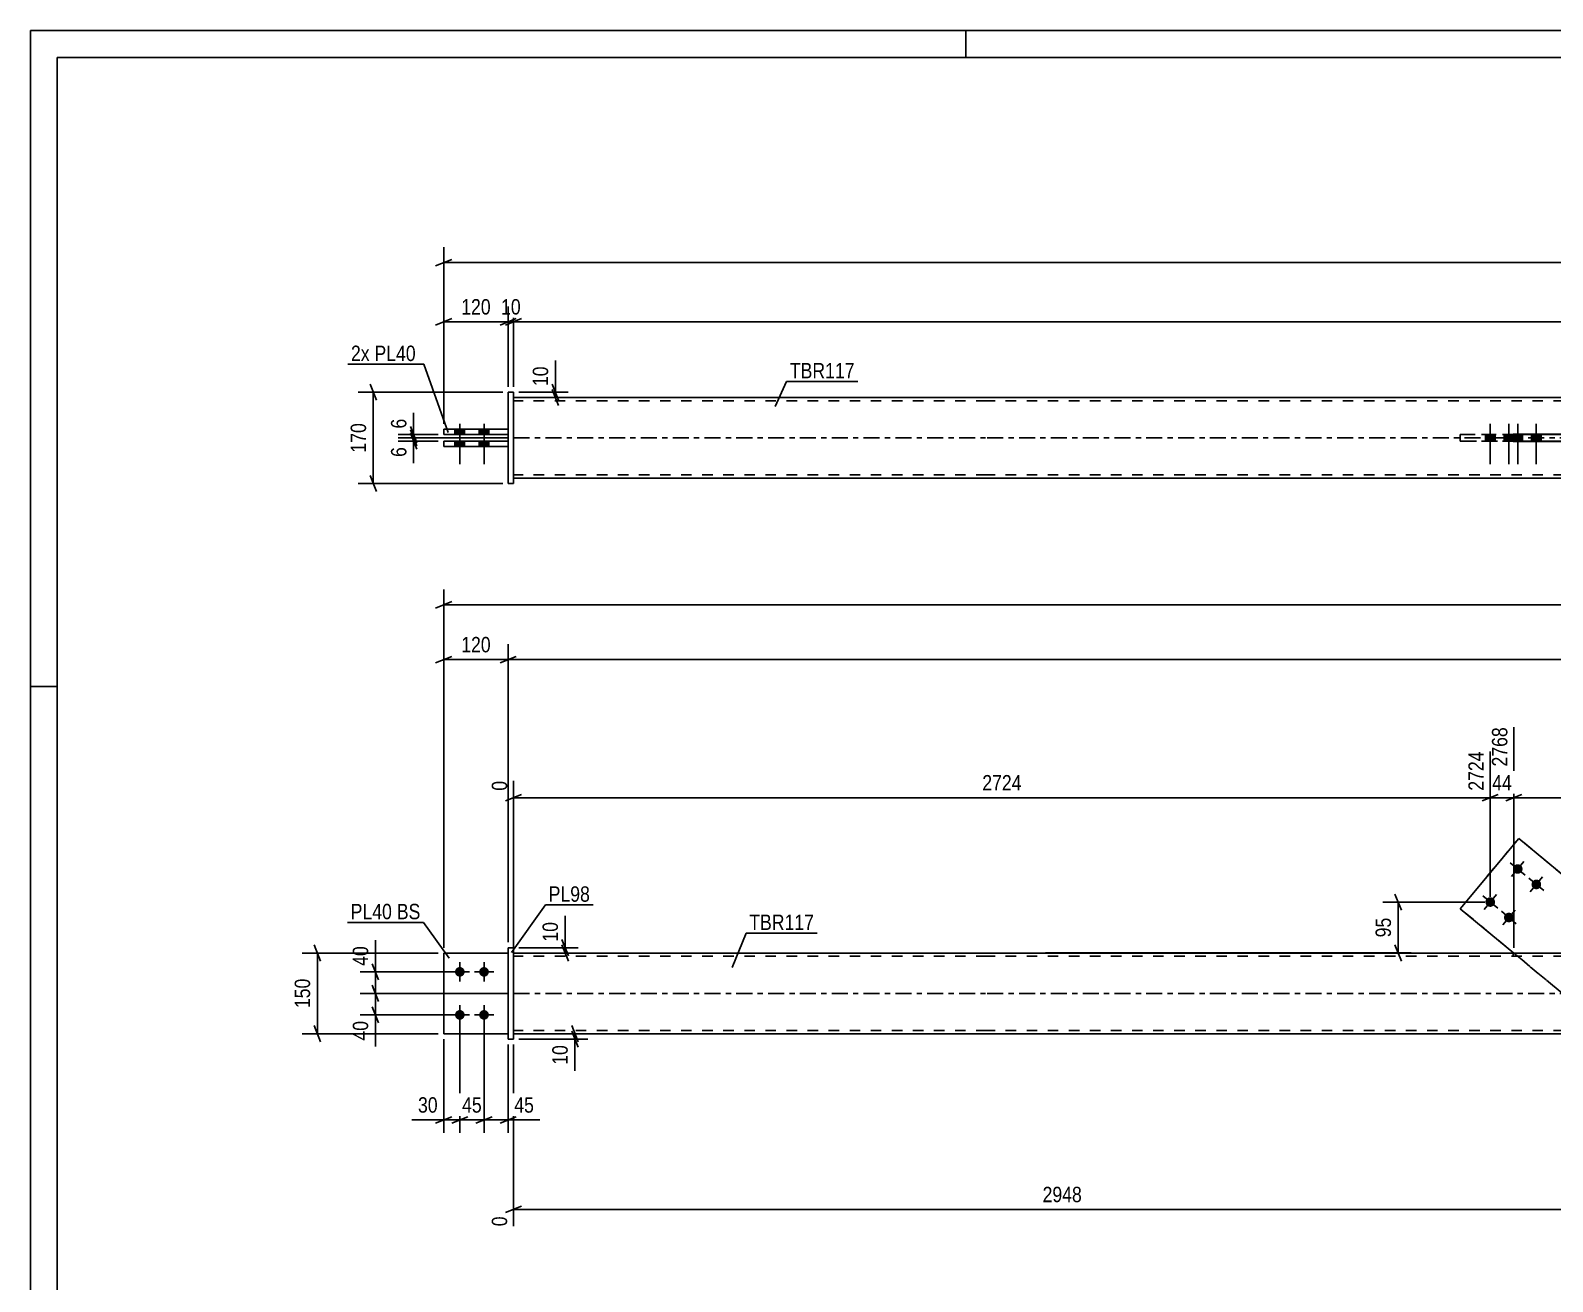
# Model space of a CAD drawing. Header units: millimetres. Extents: x 0 to 594, y 0 to 420.
# Drawn here: x 0 to 283.1, y 187.3 to 420 of the extents above; entities that cross this region are included whole.
import ezdxf

# ---------------------------------------------------------------- set-up
doc = ezdxf.new("R2010")
doc.units = ezdxf.units.MM
doc.linetypes.add('DXK_LINE_DOT2', pattern=[3.9198, 1.9599, -1.9599])
doc.linetypes.add('DXK_LINE_DOT3', pattern=[5.9187, 2.979, -0.9799, 0.9799, -0.9799])
doc.styles.add('Arial Narrow', font='ARIALN.TTF', dxfattribs={"height": 0.2})

# ---------------------------------------------------------------- blocks, each defined once
blk = doc.blocks.new('Unknown-580870927-1129')
at = {"color": 5, "linetype": 'Continuous'}
for p, q in [((594, 420), (0, 420)), ((0, 420), (0, 0)), ((174, 415), (174, 420)), ((589, 415), (5, 415)), ((5, 415), (5, 5)), ((5, 298), (0, 298))]:
    blk.add_line(p, q, dxfattribs=at)
blk = doc.blocks.new('Bolt-580870927-1681 - 1671')
at = {"linetype": 'Continuous'}
for points in [[(79.87, 244.02), (79.68, 244.04), (79.51, 244.1), (79.34, 244.19), (79.2, 244.32), (79.09, 244.47), (79.02, 244.64), (78.98, 244.82), (78.98, 245.01), (79.02, 245.2), (79.09, 245.37), (79.2, 245.52), (79.34, 245.65), (79.51, 245.74), (79.68, 245.8), (79.87, 245.82), (80.06, 245.8), (80.24, 245.74), (80.4, 245.65), (80.54, 245.52), (80.65, 245.37), (80.73, 245.2), (80.77, 245.01), (80.77, 244.82), (80.73, 244.64), (80.65, 244.47), (80.54, 244.32), (80.4, 244.19), (80.24, 244.1), (80.06, 244.04)], [(84.37, 244.02), (84.18, 244.04), (84.01, 244.1), (83.84, 244.19), (83.7, 244.32), (83.59, 244.47), (83.52, 244.64), (83.48, 244.82), (83.48, 245.01), (83.52, 245.2), (83.59, 245.37), (83.7, 245.52), (83.84, 245.65), (84.01, 245.74), (84.18, 245.8), (84.37, 245.82), (84.56, 245.8), (84.74, 245.74), (84.9, 245.65), (85.04, 245.52), (85.15, 245.37), (85.23, 245.2), (85.27, 245.01), (85.27, 244.82), (85.23, 244.64), (85.15, 244.47), (85.04, 244.32), (84.9, 244.19), (84.74, 244.1), (84.56, 244.04)], [(79.87, 236.02), (79.68, 236.04), (79.51, 236.1), (79.34, 236.19), (79.2, 236.32), (79.09, 236.47), (79.02, 236.64), (78.98, 236.82), (78.98, 237.01), (79.02, 237.2), (79.09, 237.37), (79.2, 237.52), (79.34, 237.65), (79.51, 237.74), (79.68, 237.8), (79.87, 237.82), (80.06, 237.8), (80.24, 237.74), (80.4, 237.65), (80.54, 237.52), (80.65, 237.37), (80.73, 237.2), (80.77, 237.01), (80.77, 236.82), (80.73, 236.64), (80.65, 236.47), (80.54, 236.32), (80.4, 236.19), (80.24, 236.1), (80.06, 236.04)], [(84.37, 236.02), (84.18, 236.04), (84.01, 236.1), (83.84, 236.19), (83.7, 236.32), (83.59, 236.47), (83.52, 236.64), (83.48, 236.82), (83.48, 237.01), (83.52, 237.2), (83.59, 237.37), (83.7, 237.52), (83.84, 237.65), (84.01, 237.74), (84.18, 237.8), (84.37, 237.82), (84.56, 237.8), (84.74, 237.74), (84.9, 237.65), (85.04, 237.52), (85.15, 237.37), (85.23, 237.2), (85.27, 237.01), (85.27, 236.82), (85.23, 236.64), (85.15, 236.47), (85.04, 236.32), (84.9, 236.19), (84.74, 236.1), (84.56, 236.04)]]:
    blk.add_hatch(color=1, dxfattribs=at).paths.add_polyline_path(points)
at = {"color": 1, "linetype": 'Continuous'}
for p, q in [((79.87, 243.12), (79.87, 246.72)), ((84.37, 243.12), (84.37, 246.72)), ((81.67, 244.92), (78.07, 244.92)), ((86.17, 244.92), (82.57, 244.92)), ((79.87, 235.12), (79.87, 238.72)), ((84.37, 235.12), (84.37, 238.72)), ((81.67, 236.92), (78.07, 236.92)), ((86.17, 236.92), (82.57, 236.92))]:
    blk.add_line(p, q, dxfattribs=at)
blk = doc.blocks.new('Part-580870927-1687 - 1671')
at = {"color": 2, "linetype": 'Continuous'}
for p, q in [((276.83, 269.75), (265.97, 256.67)), ((276.83, 269.75), (276.83, 269.75)), ((302.53, 248.42), (276.83, 269.75)), ((275.92, 248.42), (265.97, 256.67)), ((265.97, 256.67), (265.97, 256.67)), ((319.68, 212.08), (293.98, 233.42)), ((330.54, 225.16), (320.6, 233.42)), ((319.68, 212.08), (330.54, 225.16)), ((330.54, 225.16), (330.54, 225.16)), ((319.68, 212.08), (319.68, 212.08))]:
    blk.add_line(p, q, dxfattribs=at)
at = {"color": 7, "linetype": 'DXK_LINE_DOT2'}
for p, q in [((265.97, 256.67), (276.83, 269.75)), ((330.54, 225.16), (276.83, 269.75)), ((319.68, 212.08), (265.97, 256.67)), ((293.98, 233.42), (275.92, 248.42)), ((320.6, 233.42), (302.53, 248.42)), ((330.54, 225.16), (319.68, 212.08))]:
    blk.add_line(p, q, dxfattribs=at)
blk = doc.blocks.new('Bolt-580870927-1680 - 1671')
at = {"linetype": 'Continuous'}
for points in [[(277.22, 264.75), (277.36, 264.61), (277.46, 264.46), (277.52, 264.28), (277.55, 264.09), (277.54, 263.9), (277.49, 263.72), (277.4, 263.56), (277.28, 263.41), (277.13, 263.3), (276.96, 263.21), (276.78, 263.17), (276.59, 263.16), (276.41, 263.19), (276.23, 263.26), (276.07, 263.36), (275.94, 263.5), (275.84, 263.66), (275.78, 263.83), (275.75, 264.02), (275.76, 264.21), (275.81, 264.39), (275.9, 264.56), (276.02, 264.7), (276.17, 264.82), (276.34, 264.9), (276.52, 264.95), (276.71, 264.95), (276.89, 264.92), (277.07, 264.85)], [(280.69, 261.87), (280.82, 261.74), (280.92, 261.58), (280.98, 261.4), (281.01, 261.22), (281, 261.03), (280.95, 260.85), (280.86, 260.68), (280.74, 260.54), (280.59, 260.42), (280.42, 260.34), (280.24, 260.29), (280.05, 260.28), (279.87, 260.32), (279.69, 260.39), (279.54, 260.49), (279.41, 260.62), (279.3, 260.78), (279.24, 260.96), (279.21, 261.15), (279.22, 261.33), (279.28, 261.51), (279.36, 261.68), (279.48, 261.83), (279.63, 261.94), (279.8, 262.03), (279.98, 262.07), (280.17, 262.08), (280.36, 262.05), (280.53, 261.98)], [(272.11, 258.59), (272.25, 258.46), (272.35, 258.3), (272.41, 258.12), (272.44, 257.94), (272.43, 257.75), (272.38, 257.57), (272.29, 257.4), (272.17, 257.26), (272.02, 257.14), (271.85, 257.06), (271.67, 257.01), (271.48, 257), (271.3, 257.04), (271.12, 257.1), (270.96, 257.21), (270.83, 257.34), (270.73, 257.5), (270.67, 257.68), (270.64, 257.87), (270.65, 258.05), (270.7, 258.23), (270.79, 258.4), (270.91, 258.55), (271.06, 258.66), (271.23, 258.75), (271.41, 258.79), (271.6, 258.8), (271.78, 258.77), (271.96, 258.7)], [(275.58, 255.72), (275.71, 255.58), (275.81, 255.43), (275.87, 255.25), (275.9, 255.06), (275.89, 254.88), (275.84, 254.69), (275.75, 254.53), (275.63, 254.38), (275.48, 254.27), (275.31, 254.18), (275.13, 254.14), (274.94, 254.13), (274.76, 254.16), (274.58, 254.23), (274.43, 254.33), (274.29, 254.47), (274.19, 254.63), (274.13, 254.8), (274.1, 254.99), (274.11, 255.18), (274.16, 255.36), (274.25, 255.53), (274.37, 255.67), (274.52, 255.79), (274.69, 255.87), (274.87, 255.92), (275.06, 255.92), (275.24, 255.89), (275.42, 255.82)]]:
    blk.add_hatch(color=1, dxfattribs=at).paths.add_polyline_path(points)
at = {"color": 1, "linetype": 'Continuous'}
for p, q in [((275.26, 265.21), (278.03, 262.91)), ((277.8, 265.44), (275.5, 262.67)), ((278.73, 262.33), (281.5, 260.03)), ((281.26, 262.57), (278.96, 259.8)), ((270.15, 259.05), (272.92, 256.75)), ((272.69, 259.29), (270.39, 256.52)), ((273.62, 256.18), (276.39, 253.88)), ((276.15, 256.41), (273.85, 253.64))]:
    blk.add_line(p, q, dxfattribs=at)
blk = doc.blocks.new('Part-580870927-1692 - 1671')
at = {"color": 2, "linetype": 'Continuous'}
for p, q in [((88.87, 249.42), (89.87, 249.42)), ((88.87, 232.42), (88.87, 249.42)), ((89.87, 249.42), (89.87, 249.42)), ((89.87, 249.42), (89.87, 232.42)), ((88.87, 232.42), (89.87, 232.42))]:
    blk.add_line(p, q, dxfattribs=at)
at = {"color": 7, "linetype": 'DXK_LINE_DOT2'}
for p, q in [((88.87, 249.42), (89.87, 249.42)), ((89.87, 232.42), (88.87, 232.42)), ((88.87, 232.42), (88.87, 232.42)), ((89.87, 232.42), (89.87, 232.42))]:
    blk.add_line(p, q, dxfattribs=at)
blk = doc.blocks.new('Part-580870927-1697 - 1671')
at = {"color": 7, "linetype": 'DXK_LINE_DOT2'}
for p, q in [((76.87, 233.42), (76.87, 248.42)), ((76.87, 248.42), (88.87, 248.42)), ((88.87, 248.42), (76.87, 248.42)), ((88.87, 248.42), (88.87, 233.42)), ((76.87, 233.42), (76.87, 233.42)), ((76.87, 233.42), (88.87, 233.42)), ((76.87, 233.42), (88.87, 233.42)), ((88.87, 233.42), (88.87, 233.42))]:
    blk.add_line(p, q, dxfattribs=at)
blk = doc.blocks.new('Part-580870927-1702 - 1671')
at = {"color": 2, "linetype": 'Continuous'}
for p, q in [((76.87, 233.42), (76.87, 248.42)), ((76.87, 248.42), (88.87, 248.42)), ((76.87, 233.42), (76.87, 233.42)), ((76.87, 233.42), (88.87, 233.42))]:
    blk.add_line(p, q, dxfattribs=at)
at = {"color": 7, "linetype": 'DXK_LINE_DOT2'}
for p, q in [((88.87, 248.42), (76.87, 248.42)), ((88.87, 248.42), (88.87, 233.42)), ((76.87, 233.42), (76.87, 233.42)), ((76.87, 233.42), (88.87, 233.42)), ((88.87, 233.42), (88.87, 233.42))]:
    blk.add_line(p, q, dxfattribs=at)
blk = doc.blocks.new('Part-580870927-1718 - 1671')
at = {"color": 2, "linetype": 'Continuous'}
for p, q in [((177.87, 248.42), (89.87, 248.42)), ((418.54, 248.42), (177.97, 248.42)), ((89.87, 233.42), (177.87, 233.42)), ((177.97, 233.42), (418.54, 233.42))]:
    blk.add_line(p, q, dxfattribs=at)
at = {"color": 7, "linetype": 'DXK_LINE_DOT2'}
for p, q in [((89.87, 248.42), (89.87, 233.42)), ((177.87, 247.82), (89.87, 247.82)), ((418.54, 247.82), (177.97, 247.82)), ((275.82, 248.42), (275.82, 247.82)), ((177.87, 234.02), (89.87, 234.02)), ((418.54, 234.02), (177.97, 234.02))]:
    blk.add_line(p, q, dxfattribs=at)
at = {"color": 7, "linetype": 'DXK_LINE_DOT3'}
for p, q in [((89.87, 240.92), (177.87, 240.92)), ((177.97, 240.92), (418.54, 240.92))]:
    blk.add_line(p, q, dxfattribs=at)
blk = doc.blocks.new('Part-580870927-1455 - 1366')
at = {"color": 2, "linetype": 'Continuous'}
for p, q in [((177.87, 351.73), (89.87, 351.73)), ((418.54, 351.73), (177.97, 351.73)), ((275.82, 344.83), (275.82, 344.93)), ((275.82, 344.93), (275.82, 344.93)), ((275.82, 344.93), (303.35, 344.93)), ((275.82, 343.63), (275.82, 343.53)), ((275.82, 343.53), (303.35, 343.53)), ((177.87, 336.73), (89.87, 336.73)), ((418.54, 336.73), (177.97, 336.73))]:
    blk.add_line(p, q, dxfattribs=at)
at = {"color": 7, "linetype": 'DXK_LINE_DOT2'}
for p, q in [((89.87, 351.73), (89.87, 336.73)), ((177.87, 351.13), (89.87, 351.13)), ((418.54, 351.13), (177.97, 351.13)), ((275.82, 343.63), (275.82, 344.93)), ((275.82, 344.93), (303.35, 344.93)), ((275.82, 343.53), (303.35, 343.53)), ((177.87, 337.33), (89.87, 337.33)), ((418.54, 337.33), (177.97, 337.33))]:
    blk.add_line(p, q, dxfattribs=at)
at = {"color": 7, "linetype": 'DXK_LINE_DOT3'}
for p, q in [((89.87, 344.23), (177.87, 344.23)), ((177.97, 344.23), (418.54, 344.23))]:
    blk.add_line(p, q, dxfattribs=at)
blk = doc.blocks.new('Part-580870927-1417 - 1366')
at = {"color": 2, "linetype": 'Continuous'}
for p, q in [((76.87, 342.63), (76.87, 343.63)), ((88.87, 343.63), (76.87, 343.63)), ((76.87, 342.63), (76.87, 342.63)), ((76.87, 342.63), (88.87, 342.63))]:
    blk.add_line(p, q, dxfattribs=at)
at = {"color": 7, "linetype": 'DXK_LINE_DOT2'}
for p, q in [((76.87, 343.63), (88.87, 343.63)), ((76.87, 342.63), (88.87, 342.63)), ((88.87, 342.63), (88.87, 343.63))]:
    blk.add_line(p, q, dxfattribs=at)
blk = doc.blocks.new('Bolt-580870927-1370 - 1366')
at = {"linetype": 'Continuous'}
for points in [[(78.97, 344.83), (80.77, 344.83), (80.77, 345.83), (78.97, 345.83)], [(78.97, 344.83), (80.77, 344.83), (80.77, 345.83), (78.97, 345.83)], [(83.47, 344.83), (85.27, 344.83), (85.27, 345.83), (83.47, 345.83)], [(83.47, 344.83), (85.27, 344.83), (85.27, 345.83), (83.47, 345.83)], [(78.97, 342.63), (80.77, 342.63), (80.77, 343.63), (78.97, 343.63)], [(78.97, 342.63), (80.77, 342.63), (80.77, 343.63), (78.97, 343.63)], [(83.47, 342.63), (85.27, 342.63), (85.27, 343.63), (83.47, 343.63)], [(83.47, 342.63), (85.27, 342.63), (85.27, 343.63), (83.47, 343.63)]]:
    blk.add_hatch(color=1, dxfattribs=at).paths.add_polyline_path(points)
at = {"color": 1, "linetype": 'Continuous'}
for p, q in [((78.97, 345.83), (78.97, 344.83)), ((78.97, 345.83), (78.97, 344.83)), ((79.87, 346.83), (79.87, 339.33)), ((79.87, 346.83), (79.87, 339.33)), ((80.77, 345.83), (80.77, 344.83)), ((80.77, 345.83), (80.77, 344.83)), ((83.47, 345.83), (83.47, 344.83)), ((83.47, 345.83), (83.47, 344.83)), ((84.37, 346.83), (84.37, 339.33)), ((84.37, 346.83), (84.37, 339.33)), ((85.27, 345.83), (85.27, 344.83)), ((85.27, 345.83), (85.27, 344.83)), ((78.97, 343.63), (78.97, 342.63)), ((78.97, 343.63), (78.97, 342.63)), ((80.77, 343.63), (80.77, 342.63)), ((80.77, 343.63), (80.77, 342.63)), ((83.47, 343.63), (83.47, 342.63)), ((83.47, 343.63), (83.47, 342.63)), ((85.27, 343.63), (85.27, 342.63)), ((85.27, 343.63), (85.27, 342.63))]:
    blk.add_line(p, q, dxfattribs=at)
blk = doc.blocks.new('Part-580870927-1412 - 1366')
at = {"color": 2, "linetype": 'Continuous'}
for p, q in [((76.87, 344.83), (76.87, 345.83)), ((88.87, 345.83), (76.87, 345.83)), ((76.87, 344.83), (76.87, 344.83)), ((76.87, 344.83), (88.87, 344.83))]:
    blk.add_line(p, q, dxfattribs=at)
at = {"color": 7, "linetype": 'DXK_LINE_DOT2'}
for p, q in [((76.87, 345.83), (88.87, 345.83)), ((88.87, 344.83), (88.87, 345.83)), ((76.87, 344.83), (88.87, 344.83))]:
    blk.add_line(p, q, dxfattribs=at)
blk = doc.blocks.new('Part-580870927-1396 - 1366')
at = {"color": 2, "linetype": 'Continuous'}
for p, q in [((265.97, 343.63), (265.97, 344.83)), ((276.83, 343.63), (276.83, 344.83)), ((303.35, 344.83), (276.83, 344.83)), ((303.35, 343.63), (276.83, 343.63))]:
    blk.add_line(p, q, dxfattribs=at)
at = {"color": 7, "linetype": 'DXK_LINE_DOT2'}
for p, q in [((319.68, 344.83), (265.97, 344.83)), ((265.97, 344.83), (276.83, 344.83)), ((265.97, 343.63), (319.68, 343.63)), ((276.83, 343.63), (265.97, 343.63)), ((330.54, 344.83), (303.35, 344.83)), ((330.54, 343.63), (303.35, 343.63)), ((319.68, 343.63), (319.68, 344.83)), ((330.54, 344.83), (319.68, 344.83)), ((319.68, 343.63), (330.54, 343.63)), ((330.54, 343.63), (330.54, 344.83))]:
    blk.add_line(p, q, dxfattribs=at)
blk = doc.blocks.new('Part-580870927-1397 - 1366')
at = {"color": 2, "linetype": 'Continuous'}
for p, q in [((88.87, 352.73), (89.87, 352.73)), ((88.87, 335.73), (88.87, 352.73)), ((89.87, 352.73), (89.87, 352.73)), ((89.87, 352.73), (89.87, 335.73)), ((89.87, 335.73), (88.87, 335.73)), ((88.87, 335.73), (88.87, 335.73))]:
    blk.add_line(p, q, dxfattribs=at)
at = {"color": 7, "linetype": 'DXK_LINE_DOT2'}
for p, q in [((88.87, 352.73), (89.87, 352.73)), ((88.87, 335.73), (89.87, 335.73)), ((88.87, 335.73), (88.87, 335.73))]:
    blk.add_line(p, q, dxfattribs=at)
blk = doc.blocks.new('Bolt-580870927-1435 - 1366')
at = {"linetype": 'Continuous'}
for points in [[(272.44, 344.83), (270.64, 344.83), (270.64, 343.63), (272.44, 343.63)], [(275.9, 344.83), (274.1, 344.83), (274.1, 343.63), (275.9, 343.63)], [(277.55, 344.83), (275.75, 344.83), (275.75, 343.63), (277.55, 343.63)], [(281.01, 344.83), (279.21, 344.83), (279.21, 343.63), (281.01, 343.63)]]:
    blk.add_hatch(color=1, dxfattribs=at).paths.add_polyline_path(points)
at = {"color": 1, "linetype": 'Continuous'}
for p, q in [((271.54, 346.83), (271.54, 339.33)), ((275, 346.83), (275, 339.33)), ((276.65, 346.83), (276.65, 339.33)), ((280.11, 346.83), (280.11, 339.33)), ((270.64, 344.83), (270.64, 343.63)), ((272.44, 344.83), (272.44, 343.63)), ((274.1, 344.83), (274.1, 343.63)), ((275.75, 344.83), (275.75, 343.63)), ((275.9, 344.83), (275.9, 343.63)), ((277.55, 344.83), (277.55, 343.63)), ((279.21, 344.83), (279.21, 343.63)), ((281.01, 344.83), (281.01, 343.63))]:
    blk.add_line(p, q, dxfattribs=at)
blk = doc.blocks.new('StraightDimension-580870927-1914 - 1671')
at = {"color": 7, "linetype": 'Continuous'}
for p, q in [((63.57, 246.42), (64.77, 243.42)), ((78.87, 244.92), (61.32, 244.92)), ((64.17, 240.92), (64.17, 244.92)), ((88.87, 240.92), (61.32, 240.92)), ((64.77, 239.42), (63.57, 242.42))]:
    blk.add_line(p, q, dxfattribs=at)
at = {"color": 0}
blk.add_wipeout([(63.42, 250.3), (59.22, 250.3), (59.22, 245.44), (63.42, 245.44)], dxfattribs=at)
at = {"color": 7, "linetype": 'Continuous'}
blk.add_line((64.17, 244.92), (64.17, 250.82), dxfattribs=at)
blk.add_line((64.17, 244.92), (64.17, 250.82), dxfattribs=at)
at = {"color": 3, "style": 'Arial Narrow'}
blk.add_text('40', height=2.863, rotation=90.0002, dxfattribs=at).set_placement((62.82, 246.04))
blk = doc.blocks.new('StraightDimension-580870927-2023 - 1671')
at = {"color": 7, "linetype": 'Continuous'}
for p, q in [((270.54, 257.9), (251.57, 257.9)), ((253.82, 259.4), (255.02, 256.4)), ((254.42, 248.44), (254.42, 257.9)), ((255.02, 246.94), (253.82, 249.94)), ((188.81, 248.44), (256.82, 248.44))]:
    blk.add_line(p, q, dxfattribs=at)
at = {"color": 0}
blk.add_wipeout([(253.67, 255.6), (249.47, 255.6), (249.47, 250.74), (253.67, 250.74)], dxfattribs=at)
at = {"color": 3, "style": 'Arial Narrow'}
blk.add_text('95', height=2.863, rotation=90.0002, dxfattribs=at).set_placement((253.07, 251.34))
blk = doc.blocks.new('StraightDimension-580870927-1883 - 1671')
at = {"color": 7, "linetype": 'Continuous'}
for p, q in [((90.87, 233.42), (103.68, 233.42)), ((90.87, 232.42), (103.68, 232.42)), ((100.68, 234.92), (101.88, 231.92)), ((101.88, 230.92), (100.68, 233.92)), ((101.28, 232.42), (101.28, 233.42))]:
    blk.add_line(p, q, dxfattribs=at)
at = {"color": 0}
blk.add_wipeout([(100.53, 231.89), (96.33, 231.89), (96.33, 227.04), (100.53, 227.04)], dxfattribs=at)
at = {"color": 7, "linetype": 'Continuous'}
blk.add_line((101.28, 232.42), (101.28, 226.51), dxfattribs=at)
blk.add_line((101.28, 232.42), (101.28, 226.51), dxfattribs=at)
at = {"color": 3, "style": 'Arial Narrow'}
blk.add_text('10', height=2.863, rotation=90.0002, dxfattribs=at).set_placement((99.93, 227.64))
blk = doc.blocks.new('StraightDimension-580870927-1756 - 1671')
at = {"color": 7, "linetype": 'Continuous'}
for p, q in [((275.92, 249.42), (275.92, 290.42)), ((302.53, 249.42), (302.53, 285.92)), ((277.42, 277.91), (274.42, 276.71)), ((301.03, 276.71), (304.03, 277.91)), ((275.92, 277.31), (302.53, 277.31))]:
    blk.add_line(p, q, dxfattribs=at)
at = {"color": 0, "linetype": 'Continuous'}
blk.add_wipeout([(301.93, 286.52), (297.73, 286.52), (297.73, 278.01), (301.93, 278.01)], dxfattribs=at)
at = {"color": 0}
blk.add_wipeout([(292.57, 278.06), (292.57, 282.26), (285.88, 282.26), (285.88, 278.06)], dxfattribs=at)
at = {"color": 3, "linetype": 'Continuous', "style": 'Arial Narrow'}
blk.add_text('3034', height=2.863, rotation=90.0002, dxfattribs=at).set_placement((301.33, 278.61))
at = {"color": 3, "style": 'Arial Narrow'}
blk.add_text('266', height=2.863, dxfattribs=at).set_placement((286.48, 278.66))
blk = doc.blocks.new('StraightDimension-580870927-1901 - 1671')
at = {"color": 7, "linetype": 'Continuous'}
for p, q in [((88.87, 240.92), (61.32, 240.92)), ((63.57, 242.42), (64.77, 239.42)), ((64.17, 236.92), (64.17, 240.92)), ((64.77, 235.42), (63.57, 238.42)), ((78.87, 236.92), (61.32, 236.92))]:
    blk.add_line(p, q, dxfattribs=at)
at = {"color": 0}
blk.add_wipeout([(63.42, 236.39), (59.22, 236.39), (59.22, 231.54), (63.42, 231.54)], dxfattribs=at)
at = {"color": 7, "linetype": 'Continuous'}
blk.add_line((64.17, 236.92), (64.17, 231.01), dxfattribs=at)
blk.add_line((64.17, 236.92), (64.17, 231.01), dxfattribs=at)
at = {"color": 3, "style": 'Arial Narrow'}
blk.add_text('40', height=2.863, rotation=90.0002, dxfattribs=at).set_placement((62.82, 232.14))
blk = doc.blocks.new('StraightDimension-580870927-1778 - 1671')
at = {"color": 7, "linetype": 'Continuous'}
for p, q in [((275.92, 249.42), (275.92, 290.42)), ((271.54, 258.9), (271.54, 285.92)), ((270.04, 276.71), (273.04, 277.91)), ((277.42, 277.91), (274.42, 276.71)), ((271.54, 277.31), (275.92, 277.31))]:
    blk.add_line(p, q, dxfattribs=at)
at = {"color": 0}
blk.add_wipeout([(276.16, 278.06), (276.16, 282.26), (271.3, 282.26), (271.3, 278.06)], dxfattribs=at)
at = {"color": 0, "linetype": 'Continuous'}
blk.add_wipeout([(275.32, 291.02), (271.12, 291.02), (271.12, 282.51), (275.32, 282.51)], dxfattribs=at)
at = {"color": 3, "linetype": 'Continuous', "style": 'Arial Narrow'}
blk.add_text('2768', height=2.863, rotation=90.0002, dxfattribs=at).set_placement((274.72, 283.11))
at = {"color": 3, "style": 'Arial Narrow'}
blk.add_text('44', height=2.863, dxfattribs=at).set_placement((271.9, 278.66))
blk = doc.blocks.new('StraightDimension-580870927-2045 - 1671')
at = {"color": 7, "linetype": 'Continuous'}
for p, q in [((88.87, 250.42), (88.87, 305.85)), ((90.37, 303.6), (87.37, 302.4)), ((88.87, 303), (506.64, 303))]:
    blk.add_line(p, q, dxfattribs=at)
blk = doc.blocks.new('StraightDimension-580870927-1870 - 1671')
at = {"color": 7, "linetype": 'Continuous'}
for p, q in [((293.98, 232.42), (293.98, 192.13)), ((89.87, 231.42), (89.87, 197.61)), ((91.37, 201.34), (88.37, 200.14)), ((292.48, 200.14), (295.48, 201.34)), ((89.87, 200.74), (293.98, 200.74))]:
    blk.add_line(p, q, dxfattribs=at)
at = {"color": 0}
blk.add_wipeout([(196.18, 201.49), (196.18, 205.69), (187.67, 205.69), (187.67, 201.49)], dxfattribs=at)
at = {"color": 0, "linetype": 'Continuous'}
for points in [[(89.27, 200.04), (85.07, 200.04), (85.07, 197.01), (89.27, 197.01)], [(293.38, 200.04), (289.18, 200.04), (289.18, 191.53), (293.38, 191.53)]]:
    blk.add_wipeout(points, dxfattribs=at)
at = {"color": 3, "style": 'Arial Narrow'}
blk.add_text('2948', height=2.863, dxfattribs=at).set_placement((188.27, 202.09))
at = {"color": 3, "linetype": 'Continuous', "style": 'Arial Narrow'}
for s, height, p in [('0', 2.86, (88.67, 197.61)), ('2948', 2.863, (292.78, 192.13))]:
    blk.add_text(s, height=height, rotation=90.0002, dxfattribs=at).set_placement(p)
blk = doc.blocks.new('StraightDimension-580870927-1728 - 1671')
at = {"color": 7, "linetype": 'Continuous'}
for p, q in [((76.87, 249.42), (76.87, 316.02)), ((78.37, 313.77), (75.37, 312.57)), ((76.87, 313.17), (519.64, 313.17))]:
    blk.add_line(p, q, dxfattribs=at)
blk = doc.blocks.new('StraightDimension-580870927-1794 - 1671')
at = {"color": 7, "linetype": 'Continuous'}
for p, q in [((271.54, 258.9), (271.54, 285.92)), ((89.87, 249.42), (89.87, 280.44)), ((91.37, 277.91), (88.37, 276.71)), ((270.04, 276.71), (273.04, 277.91)), ((89.87, 277.31), (271.54, 277.31))]:
    blk.add_line(p, q, dxfattribs=at)
at = {"color": 0, "linetype": 'Continuous'}
for points in [[(270.94, 286.52), (266.74, 286.52), (266.74, 278.01), (270.94, 278.01)], [(89.27, 281.04), (85.07, 281.04), (85.07, 278.01), (89.27, 278.01)]]:
    blk.add_wipeout(points, dxfattribs=at)
at = {"color": 0}
blk.add_wipeout([(184.96, 278.06), (184.96, 282.26), (176.45, 282.26), (176.45, 278.06)], dxfattribs=at)
at = {"color": 3, "linetype": 'Continuous', "style": 'Arial Narrow'}
for s, height, p in [('2724', 2.863, (270.34, 278.61)), ('0', 2.86, (88.67, 278.61))]:
    blk.add_text(s, height=height, rotation=90.0002, dxfattribs=at).set_placement(p)
at = {"color": 3, "style": 'Arial Narrow'}
blk.add_text('2724', height=2.863, dxfattribs=at).set_placement((177.05, 278.66))
blk = doc.blocks.new('StraightDimension-580870927-1805 - 1671')
at = {"color": 7, "linetype": 'Continuous'}
for p, q in [((79.87, 235.92), (79.87, 214.99)), ((76.87, 232.42), (76.87, 214.99)), ((75.37, 216.79), (78.37, 217.99)), ((76.87, 217.39), (79.87, 217.39)), ((81.37, 217.99), (78.37, 216.79))]:
    blk.add_line(p, q, dxfattribs=at)
at = {"color": 0}
blk.add_wipeout([(76.35, 218.14), (76.35, 222.34), (71.49, 222.34), (71.49, 218.14)], dxfattribs=at)
at = {"color": 7, "linetype": 'Continuous'}
blk.add_line((76.87, 217.39), (70.97, 217.39), dxfattribs=at)
blk.add_line((76.87, 217.39), (70.97, 217.39), dxfattribs=at)
at = {"color": 3, "style": 'Arial Narrow'}
blk.add_text('30', height=2.863, dxfattribs=at).set_placement((72.09, 218.74))
blk = doc.blocks.new('StraightDimension-580870927-1815 - 1671')
at = {"color": 7, "linetype": 'Continuous'}
for p, q in [((79.87, 235.92), (79.87, 214.99)), ((84.37, 235.92), (84.37, 214.99)), ((78.37, 216.79), (81.37, 217.99)), ((79.87, 217.39), (84.37, 217.39)), ((85.87, 217.99), (82.87, 216.79))]:
    blk.add_line(p, q, dxfattribs=at)
at = {"color": 0}
blk.add_wipeout([(84.55, 218.14), (84.55, 222.34), (79.69, 222.34), (79.69, 218.14)], dxfattribs=at)
at = {"color": 3, "style": 'Arial Narrow'}
blk.add_text('45', height=2.863, dxfattribs=at).set_placement((80.29, 218.74))
blk = doc.blocks.new('StraightDimension-580870927-1822 - 1671')
at = {"color": 7, "linetype": 'Continuous'}
for p, q in [((84.37, 235.92), (84.37, 214.99)), ((88.87, 231.42), (88.87, 214.99)), ((82.87, 216.79), (85.87, 217.99)), ((84.37, 217.39), (88.87, 217.39)), ((90.37, 217.99), (87.37, 216.79))]:
    blk.add_line(p, q, dxfattribs=at)
at = {"color": 0}
blk.add_wipeout([(94.25, 218.14), (94.25, 222.34), (89.4, 222.34), (89.4, 218.14)], dxfattribs=at)
at = {"color": 7, "linetype": 'Continuous'}
blk.add_line((88.87, 217.39), (94.78, 217.39), dxfattribs=at)
blk.add_line((88.87, 217.39), (94.78, 217.39), dxfattribs=at)
at = {"color": 3, "style": 'Arial Narrow'}
blk.add_text('45', height=2.863, dxfattribs=at).set_placement((90, 218.74))
blk = doc.blocks.new('StraightDimension-580870927-1892 - 1671')
at = {"color": 7, "linetype": 'Continuous'}
for p, q in [((90.87, 249.42), (101.87, 249.42)), ((98.87, 250.92), (100.07, 247.92)), ((100.07, 246.92), (98.87, 249.92)), ((99.47, 248.42), (99.47, 249.42)), ((90.87, 248.42), (101.87, 248.42))]:
    blk.add_line(p, q, dxfattribs=at)
at = {"color": 0}
blk.add_wipeout([(98.72, 254.8), (94.52, 254.8), (94.52, 249.94), (98.72, 249.94)], dxfattribs=at)
at = {"color": 7, "linetype": 'Continuous'}
blk.add_line((99.47, 249.42), (99.47, 255.32), dxfattribs=at)
blk.add_line((99.47, 249.42), (99.47, 255.32), dxfattribs=at)
at = {"color": 3, "style": 'Arial Narrow'}
blk.add_text('10', height=2.863, rotation=90.0002, dxfattribs=at).set_placement((98.12, 250.54))
blk = doc.blocks.new('StraightDimension-580870927-2035 - 1671')
at = {"color": 7, "linetype": 'Continuous'}
for p, q in [((76.87, 249.42), (76.87, 305.85)), ((88.87, 250.42), (88.87, 305.85)), ((75.37, 302.4), (78.37, 303.6)), ((76.87, 303), (88.87, 303)), ((90.37, 303.6), (87.37, 302.4))]:
    blk.add_line(p, q, dxfattribs=at)
at = {"color": 0}
blk.add_wipeout([(86.21, 303.75), (86.21, 307.95), (79.53, 307.95), (79.53, 303.75)], dxfattribs=at)
at = {"color": 3, "style": 'Arial Narrow'}
blk.add_text('120', height=2.863, dxfattribs=at).set_placement((80.13, 304.35))
blk = doc.blocks.new('StraightDimension-580870927-1971 - 1671')
at = {"color": 7, "linetype": 'Continuous'}
for p, q in [((53.97, 246.92), (52.77, 249.92)), ((75.87, 248.42), (50.52, 248.42)), ((53.37, 233.42), (53.37, 248.42)), ((75.87, 233.42), (50.52, 233.42)), ((52.77, 234.92), (53.97, 231.92))]:
    blk.add_line(p, q, dxfattribs=at)
at = {"color": 0}
blk.add_wipeout([(52.62, 244.26), (48.42, 244.26), (48.42, 237.58), (52.62, 237.58)], dxfattribs=at)
at = {"color": 3, "style": 'Arial Narrow'}
blk.add_text('150', height=2.863, rotation=90.0002, dxfattribs=at).set_placement((52.02, 238.18))
blk = doc.blocks.new('StraightDimension-580870927-1574 - 1366')
at = {"color": 7, "linetype": 'Continuous'}
for p, q in [((89.87, 353.73), (89.87, 368.67)), ((91.37, 366.42), (88.37, 365.22)), ((89.87, 365.82), (506.64, 365.82))]:
    blk.add_line(p, q, dxfattribs=at)
blk = doc.blocks.new('StraightDimension-580870927-1523 - 1366')
at = {"color": 7, "linetype": 'Continuous'}
for p, q in [((64.38, 351.23), (63.18, 354.23)), ((87.87, 352.73), (60.93, 352.73)), ((63.78, 335.73), (63.78, 352.73)), ((63.18, 337.23), (64.38, 334.23)), ((87.87, 335.73), (60.93, 335.73))]:
    blk.add_line(p, q, dxfattribs=at)
at = {"color": 0}
blk.add_wipeout([(63.03, 347.57), (58.83, 347.57), (58.83, 340.89), (63.03, 340.89)], dxfattribs=at)
at = {"color": 3, "style": 'Arial Narrow'}
blk.add_text('170', height=2.863, rotation=90.0002, dxfattribs=at).set_placement((62.43, 341.49))
blk = doc.blocks.new('StraightDimension-580870927-1469 - 1366')
at = {"color": 7, "linetype": 'Continuous'}
for p, q in [((97.05, 354.23), (98.25, 351.23)), ((90.87, 352.73), (100.05, 352.73)), ((90.87, 351.73), (100.05, 351.73)), ((98.25, 350.23), (97.05, 353.23)), ((97.65, 351.73), (97.65, 352.73))]:
    blk.add_line(p, q, dxfattribs=at)
at = {"color": 0}
blk.add_wipeout([(96.9, 358.11), (92.7, 358.11), (92.7, 353.26), (96.9, 353.26)], dxfattribs=at)
at = {"color": 7, "linetype": 'Continuous'}
blk.add_line((97.65, 352.73), (97.65, 358.64), dxfattribs=at)
blk.add_line((97.65, 352.73), (97.65, 358.64), dxfattribs=at)
at = {"color": 3, "style": 'Arial Narrow'}
blk.add_text('10', height=2.863, rotation=90.0002, dxfattribs=at).set_placement((96.3, 353.86))
blk = doc.blocks.new('StraightDimension-580870927-1487 - 1366')
at = {"color": 7, "linetype": 'Continuous'}
for p, q in [((70.68, 346.33), (71.88, 343.33)), ((71.88, 342.73), (70.68, 345.73)), ((75.87, 344.83), (68.43, 344.83)), ((88.87, 344.23), (68.43, 344.23)), ((71.28, 344.23), (71.28, 344.83))]:
    blk.add_line(p, q, dxfattribs=at)
at = {"color": 0}
blk.add_wipeout([(70.53, 348.38), (66.33, 348.38), (66.33, 345.36), (70.53, 345.36)], dxfattribs=at)
at = {"color": 7, "linetype": 'Continuous'}
blk.add_line((71.28, 344.83), (71.28, 348.91), dxfattribs=at)
blk.add_line((71.28, 344.83), (71.28, 348.91), dxfattribs=at)
at = {"color": 3, "style": 'Arial Narrow'}
blk.add_text('6', height=2.86, rotation=90.0002, dxfattribs=at).set_placement((69.93, 345.96))
blk = doc.blocks.new('StraightDimension-580870927-1506 - 1366')
at = {"color": 7, "linetype": 'Continuous'}
for p, q in [((70.68, 345.73), (71.88, 342.73)), ((88.87, 344.23), (68.43, 344.23)), ((75.87, 343.63), (68.43, 343.63)), ((71.88, 342.13), (70.68, 345.13)), ((71.28, 343.63), (71.28, 344.23))]:
    blk.add_line(p, q, dxfattribs=at)
at = {"color": 0}
blk.add_wipeout([(70.53, 343.11), (66.33, 343.11), (66.33, 340.08), (70.53, 340.08)], dxfattribs=at)
at = {"color": 7, "linetype": 'Continuous'}
blk.add_line((71.28, 343.63), (71.28, 339.55), dxfattribs=at)
blk.add_line((71.28, 343.63), (71.28, 339.55), dxfattribs=at)
at = {"color": 3, "style": 'Arial Narrow'}
blk.add_text('6', height=2.86, rotation=90.0002, dxfattribs=at).set_placement((69.93, 340.68))
blk = doc.blocks.new('StraightDimension-580870927-1543 - 1366')
at = {"color": 7, "linetype": 'Continuous'}
for p, q in [((76.87, 346.83), (76.87, 379.68)), ((78.37, 377.43), (75.37, 376.23)), ((76.87, 376.83), (519.64, 376.83))]:
    blk.add_line(p, q, dxfattribs=at)
blk = doc.blocks.new('StraightDimension-580870927-1554 - 1366')
at = {"color": 7, "linetype": 'Continuous'}
for p, q in [((88.87, 353.73), (88.87, 368.67)), ((89.87, 353.73), (89.87, 368.67)), ((87.37, 365.22), (90.37, 366.42)), ((91.37, 366.42), (88.37, 365.22)), ((88.87, 365.82), (89.87, 365.82))]:
    blk.add_line(p, q, dxfattribs=at)
at = {"color": 0}
blk.add_wipeout([(91.8, 366.57), (91.8, 370.77), (86.94, 370.77), (86.94, 366.57)], dxfattribs=at)
at = {"color": 3, "style": 'Arial Narrow'}
blk.add_text('10', height=2.863, dxfattribs=at).set_placement((87.54, 367.17))
blk = doc.blocks.new('StraightDimension-580870927-1564 - 1366')
at = {"color": 7, "linetype": 'Continuous'}
for p, q in [((76.87, 346.83), (76.87, 368.67)), ((88.87, 353.73), (88.87, 368.67)), ((75.37, 365.22), (78.37, 366.42)), ((76.87, 365.82), (88.87, 365.82)), ((90.37, 366.42), (87.37, 365.22))]:
    blk.add_line(p, q, dxfattribs=at)
at = {"color": 0}
blk.add_wipeout([(86.21, 366.57), (86.21, 370.77), (79.53, 370.77), (79.53, 366.57)], dxfattribs=at)
at = {"color": 3, "style": 'Arial Narrow'}
blk.add_text('120', height=2.863, dxfattribs=at).set_placement((80.13, 367.17))
blk = doc.blocks.new('Mark-580870927-1688 - 1671')
at = {"color": 0}
blk.add_wipeout([(104.07, 257.96), (104.07, 260.96), (96.4, 260.96), (96.4, 257.96)], dxfattribs=at)
blk.add_wipeout([(104.07, 257.96), (104.07, 260.96), (96.4, 260.96), (96.4, 257.96)], dxfattribs=at)
at = {"color": 30, "linetype": 'Continuous'}
for p, q in [((89.51, 248.5), (95.8, 257.36)), ((95.8, 257.36), (104.67, 257.36))]:
    blk.add_line(p, q, dxfattribs=at)
at = {"color": 3, "style": 'Arial Narrow'}
blk.add_text('PL98', height=2.863, dxfattribs=at).set_placement((96.4, 257.96))
blk = doc.blocks.new('Mark-580870927-1714 - 1671')
at = {"color": 0}
blk.add_wipeout([(145.76, 252.71), (145.76, 255.71), (133.71, 255.71), (133.71, 252.71)], dxfattribs=at)
blk.add_wipeout([(145.76, 252.71), (145.76, 255.71), (133.71, 255.71), (133.71, 252.71)], dxfattribs=at)
at = {"color": 30, "linetype": 'Continuous'}
for p, q in [((130.5, 245.76), (133.11, 252.11)), ((133.11, 252.11), (146.36, 252.11))]:
    blk.add_line(p, q, dxfattribs=at)
at = {"color": 3, "style": 'Arial Narrow'}
blk.add_text('TBR117', height=2.863, dxfattribs=at).set_placement((133.71, 252.71))
blk = doc.blocks.new('MarkSet-580870927-2087 - 1671')
at = {"color": 0}
blk.add_wipeout([(67.25, 254.71), (67.25, 257.71), (59.57, 257.71), (59.57, 254.71)], dxfattribs=at)
blk.add_wipeout([(67.25, 254.71), (67.25, 257.71), (59.57, 257.71), (59.57, 254.71)], dxfattribs=at)
blk.add_wipeout([(72.53, 254.71), (72.53, 257.71), (68.15, 257.71), (68.15, 254.71)], dxfattribs=at)
blk.add_wipeout([(72.53, 254.71), (72.53, 257.71), (68.15, 257.71), (68.15, 254.71)], dxfattribs=at)
at = {"color": 30, "linetype": 'Continuous'}
for p in [(58.97, 254.11), (77.91, 247.48)]:
    blk.add_line(p, (73.13, 254.11), dxfattribs=at)
at = {"color": 3, "style": 'Arial Narrow'}
for s, p in [('PL40', (59.57, 254.71)), ('BS', (68.15, 254.71))]:
    blk.add_text(s, height=2.863, dxfattribs=at).set_placement(p)
blk = doc.blocks.new('Mark-580870927-1451 - 1366')
at = {"color": 0}
blk.add_wipeout([(153.32, 355.3), (153.32, 358.3), (141.26, 358.3), (141.26, 355.3)], dxfattribs=at)
blk.add_wipeout([(153.32, 355.3), (153.32, 358.3), (141.26, 358.3), (141.26, 355.3)], dxfattribs=at)
at = {"color": 30, "linetype": 'Continuous'}
for p, q in [((138.55, 350.04), (140.66, 354.7)), ((140.66, 354.7), (153.92, 354.7))]:
    blk.add_line(p, q, dxfattribs=at)
at = {"color": 3, "style": 'Arial Narrow'}
blk.add_text('TBR117', height=2.863, dxfattribs=at).set_placement((141.26, 355.3))
blk = doc.blocks.new('MarkSet-580870927-1662 - 1366')
at = {"color": 30, "linetype": 'Continuous'}
blk.add_line((77.72, 345.21), (73.17, 357.92), dxfattribs=at)
at = {"color": 0}
blk.add_wipeout([(63.09, 358.52), (63.09, 361.52), (59.62, 361.52), (59.62, 358.52)], dxfattribs=at)
blk.add_wipeout([(63.09, 358.52), (63.09, 361.52), (59.62, 361.52), (59.62, 358.52)], dxfattribs=at)
blk.add_wipeout([(71.67, 358.52), (71.67, 361.52), (63.99, 361.52), (63.99, 358.52)], dxfattribs=at)
blk.add_wipeout([(71.67, 358.52), (71.67, 361.52), (63.99, 361.52), (63.99, 358.52)], dxfattribs=at)
at = {"color": 30, "linetype": 'Continuous'}
blk.add_line((59.02, 357.92), (73.17, 357.92), dxfattribs=at)
at = {"color": 3, "style": 'Arial Narrow'}
for s, p in [('2x', (59.62, 358.52)), ('PL40', (63.99, 358.52))]:
    blk.add_text(s, height=2.863, dxfattribs=at).set_placement(p)

msp = doc.modelspace()

# ---------------------------------------------------------------- block references
for name in ['Unknown-580870927-1129', 'Part-580870927-1397 - 1366', 'Part-580870927-1455 - 1366', 'Part-580870927-1412 - 1366', 'Bolt-580870927-1370 - 1366', 'Bolt-580870927-1435 - 1366', 'Part-580870927-1417 - 1366', 'Part-580870927-1396 - 1366', 'Part-580870927-1687 - 1671', 'Bolt-580870927-1680 - 1671', 'Part-580870927-1692 - 1671', 'Part-580870927-1697 - 1671', 'Part-580870927-1702 - 1671', 'Bolt-580870927-1681 - 1671', 'Part-580870927-1718 - 1671']:
    msp.add_blockref(name, (0, 0))

# ---------------------------------------------------------------- next in the draw order: block references
for name in ['StraightDimension-580870927-1574 - 1366', 'StraightDimension-580870927-1756 - 1671', 'StraightDimension-580870927-2023 - 1671', 'StraightDimension-580870927-1914 - 1671', 'StraightDimension-580870927-1883 - 1671']:
    msp.add_blockref(name, (0, 0))

# ---------------------------------------------------------------- next in the draw order: block references
for name in ['StraightDimension-580870927-1469 - 1366', 'StraightDimension-580870927-1523 - 1366', 'StraightDimension-580870927-1778 - 1671', 'StraightDimension-580870927-1901 - 1671']:
    msp.add_blockref(name, (0, 0))

# ---------------------------------------------------------------- next in the draw order: block references
for name in ['StraightDimension-580870927-1487 - 1366', 'StraightDimension-580870927-2045 - 1671', 'StraightDimension-580870927-1805 - 1671', 'StraightDimension-580870927-1870 - 1671']:
    msp.add_blockref(name, (0, 0))

# ---------------------------------------------------------------- next in the draw order: block references
for name in ['StraightDimension-580870927-1506 - 1366', 'StraightDimension-580870927-1728 - 1671', 'StraightDimension-580870927-1815 - 1671']:
    msp.add_blockref(name, (0, 0))

# ---------------------------------------------------------------- next in the draw order: block references
for name in ['StraightDimension-580870927-1543 - 1366', 'StraightDimension-580870927-1794 - 1671', 'StraightDimension-580870927-1822 - 1671']:
    msp.add_blockref(name, (0, 0))

# ---------------------------------------------------------------- next in the draw order: block references
for name in ['StraightDimension-580870927-1554 - 1366', 'Mark-580870927-1451 - 1366', 'StraightDimension-580870927-1892 - 1671', 'Mark-580870927-1714 - 1671']:
    msp.add_blockref(name, (0, 0))

# ---------------------------------------------------------------- next in the draw order: block references
for name in ['StraightDimension-580870927-1564 - 1366', 'StraightDimension-580870927-2035 - 1671']:
    msp.add_blockref(name, (0, 0))

# ---------------------------------------------------------------- next in the draw order: block references
for name in ['MarkSet-580870927-1662 - 1366', 'Mark-580870927-1688 - 1671', 'StraightDimension-580870927-1971 - 1671']:
    msp.add_blockref(name, (0, 0))

# ---------------------------------------------------------------- next in the draw order: block references
msp.add_blockref('MarkSet-580870927-2087 - 1671', (0, 0))

doc.saveas('drawing.dxf')
